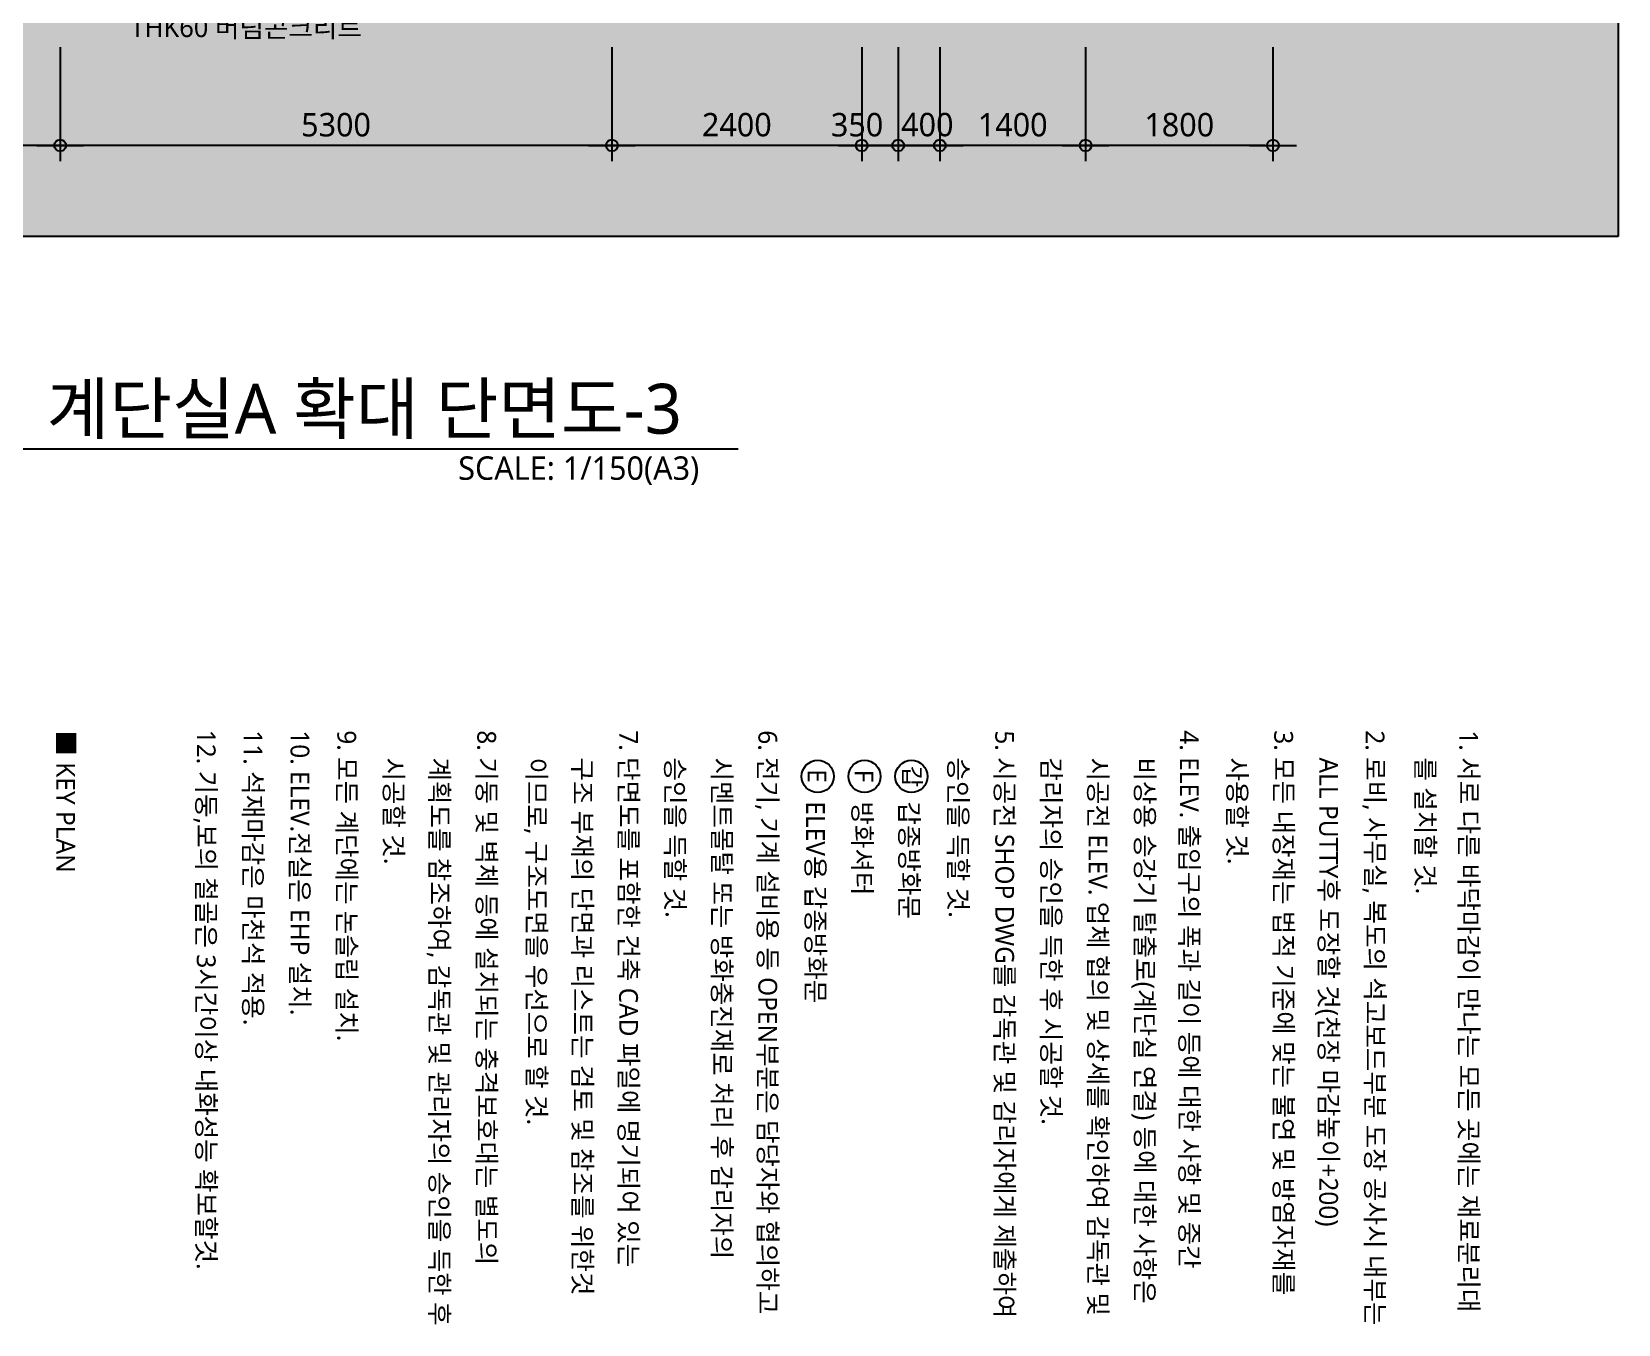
# Model space of a CAD drawing. Header units: millimetres. Extents: x -65167 to 413267, y -17142 to 66587.
# Drawn here: x 352129 to 367369, y 985 to 13406 of the extents above; entities that cross this region are included whole.
import ezdxf
from ezdxf.enums import TextEntityAlignment as Align

# ---------------------------------------------------------------- set-up
doc = ezdxf.new("R2010")
doc.units = ezdxf.units.MM
doc.header["$LTSCALE"] = 75
doc.header["$MEASUREMENT"] = 0
doc.header["$PDSIZE"] = -10
doc.layers.get('0').update_dxf_attribs({"linetype": 'CONTINUOUS'})
doc.layers.get('Defpoints').update_dxf_attribs({"color": 171, "linetype": 'CONTINUOUS'})
for name, color, linetype in [('ELE6', 8, 'CONTINUOUS'), ('HAT 254', 254, 'CONTINUOUS'), ('NDIM', 7, 'CONTINUOUS'), ('SYM', 7, 'CONTINUOUS'), ('TEXT', 3, 'CONTINUOUS'), ('TEXT(NOTE小)', 1, 'CONTINUOUS'), ('TEXT(노트)', 7, 'CONTINUOUS')]:
    doc.layers.add(name, color=color, linetype=linetype)
doc.styles.add('CGS', font='cgse', dxfattribs={"bigfont": 'cgs'})
doc.styles.add('나눔바른고딕', font='NanumBarunGothic.ttf')
doc.dimstyles.new('NDIM 1200', dxfattribs={"dimscale": 75, "dimtxt": 3, "dimasz": 1, "dimexe": 2, "dimexo": 2, "dimgap": 1, "dimtad": 1, "dimdec": 0, "dimdsep": 46, "dimtxsty": 'CGS', "dimblk": 'DOT0', "dimcen": 1, "dimdle": 8, "dimclrd": 256, "dimclre": 256, "dimclrt": 256, "dimadec": 0, "dimazin": 0, "dimtfac": 1, "dimtdec": 0, "dimtix": 1, "dimtmove": 2, "dimatfit": 3, "dimldrblk": 'DOT0', "dimfxl": 1, "dimtolj": 1, "dimtzin": 0, "dimlwd": -1, "dimlwe": -1, "dimarcsym": 0})

# ---------------------------------------------------------------- blocks, each defined once
blk = doc.blocks.new('갑종방화문표기')
at = {"layer": 'TEXT(NOTE小)'}
blk.add_circle((0, 0), 150, dxfattribs=at)
at = {"layer": 'TEXT(NOTE小)', "style": '나눔바른고딕'}
blk.add_text('갑', height=160, dxfattribs=at).set_placement((1, 7), align=Align.MIDDLE_CENTER)
blk = doc.blocks.new('A$C4BDA14EB')
at = {"layer": 'TEXT(NOTE小)'}
blk.add_circle((515, 572), 515, dxfattribs=at)
at = {"layer": 'TEXT(NOTE小)', "style": '나눔바른고딕'}
blk.add_text('F', height=600, dxfattribs=at).set_placement((502, 554), align=Align.MIDDLE_CENTER)
blk = doc.blocks.new('A$C0853663C')
at = {"layer": 'TEXT(NOTE小)'}
blk.add_circle((515, 573), 515, dxfattribs=at)
at = {"layer": 'TEXT(NOTE小)', "style": '나눔바른고딕'}
blk.add_text('E', height=600, dxfattribs=at).set_placement((502, 554), align=Align.MIDDLE_CENTER)
blk = doc.blocks.new('NOTE')
for name, p, xscale, yscale, zscale in [('갑종방화문표기', (575, -5646), 1.030731055544951, 1.030731055544951, 1.030731055544951), ('A$C4BDA14EB', (420, -6268), 0.3, 0.3, 0.3), ('A$C0853663C', (420, -6718), 0.3, 0.3, 0.3)]:
    blk.add_blockref(name, p, dxfattribs=dict(xscale=xscale, yscale=yscale, zscale=zscale))
at = {"layer": 'TEXT', "style": '나눔바른고딕'}
for s, p in [('1. 서로 다른 바닥마감이 만나는 모든 곳에는 재료분리대', (132, -292)), ('를 설치할 것.', (393, -709)), ('2. 로비, 사무실, 복도의 석고보드부분 도장 공사시 내부는', (132, -1192)), ('ALL PUTTY후 도장할 것(천장 마감높이+200)', (393, -1638)), ('3. 모든 내장재는 법적 기준에 맞는 불연 및 방염자재를', (132, -2070)), ('사용할 것.', (393, -2516)), ('4. ELEV. 출입구의 폭과 길이 등에 대한 사항 및 중간', (132, -2976)), ('비상용 승강기 탈출로(계단실 연결) 등에 대한 사항은', (393, -3403)), ('시공전 ELEV. 업체 협의 및 상세를 확인하여 감독관 및', (393, -3853)), ('감리자의 승인을 득한 후 시공할 것.', (393, -4303)), ('5. 시공전 SHOP DWG를 감독관 및 감리자에게 제출하여', (132, -4750)), ('승인을 득할 것.', (393, -5196)), ('갑종방화문', (815, -5667)), ('방화셔터', (815, -6117)), ('ELEV용 갑종방화문', (815, -6567)), ('6. 전기, 기계 설비용 등 OPEN부분은 담당자와 협의하고', (132, -7026)), ('시멘트몰탈 또는 방화충진재로 처리 후 감리자의', (393, -7466)), ('승인을 득할 것.', (393, -7916)), ('7. 단면도를 포함한 건축 CAD 파일에 명기되어 있는', (132, -8363)), ('구조 부재의 단면과 리스트는 검토 및 참조를 위한것', (393, -8806)), ('이므로, 구조도면을 우선으로 할 것.', (393, -9246)), ('8. 기둥 및 벽체 등에 설치되는 충격보호대는 별도의', (132, -9726)), ('계획도를 참조하여, 감독관 및 관리자의 승인을 득한 후', (393, -10179)), ('시공할 것.', (393, -10619)), ('9. 모든 계단에는 논슬립 설치.', (132, -11070)), ('10. ELEV.전실은 EHP 설치.', (132, -11520)), ('11. 석재마감은 마천석 적용.', (132, -11970))]:
    blk.add_text(s, height=180, dxfattribs=at).set_placement(p, align=Align.MIDDLE_LEFT)
blk = doc.blocks.new('DOT0')
blk.add_line((-3, 0), (3, 0))
at = {"color": 6}
blk.add_circle((0, 0), 0.75, dxfattribs=at)
blk = doc.blocks.new('*D1386')
at = {"layer": 'Defpoints', "color": 0, "ltscale": 0.4, "transparency": 16777216}
for p in [(349652, 13406), (352402, 13406), (349652, 12313)]:
    blk.add_point(p, dxfattribs=at)
at = {"layer": 'NDIM', "ltscale": 0.4, "transparency": 16777216}
for p, q in [((349652, 13256), (349652, 12163)), ((352402, 13256), (352402, 12163)), ((352327, 12313), (349727, 12313))]:
    blk.add_line(p, q, dxfattribs=at)
at = {"layer": 'NDIM', "ltscale": 0.4, "transparency": 16777216, "xscale": 75, "yscale": 75, "zscale": 75, "rotation": 180}
blk.add_blockref('DOT0', (349652, 12313), dxfattribs=at)
at = {"layer": 'NDIM', "ltscale": 0.4, "transparency": 16777216, "xscale": 75, "yscale": 75, "zscale": 75}
blk.add_blockref('DOT0', (352402, 12313), dxfattribs=at)
at = {"layer": 'NDIM', "ltscale": 0.4, "transparency": 16777216, "insert": (351027, 12511), "char_height": 225, "attachment_point": 5, "style": '나눔바른고딕'}
blk.add_mtext('\\A1;2750', dxfattribs=at)
blk = doc.blocks.new('*D1387')
at = {"layer": 'Defpoints', "color": 0, "ltscale": 0.4, "transparency": 16777216}
for p in [(352402, 13406), (357702, 13406), (352402, 12313)]:
    blk.add_point(p, dxfattribs=at)
at = {"layer": 'NDIM', "ltscale": 0.4, "transparency": 16777216}
for p, q in [((352402, 13256), (352402, 12163)), ((357702, 13256), (357702, 12163)), ((357627, 12313), (352477, 12313))]:
    blk.add_line(p, q, dxfattribs=at)
at = {"layer": 'NDIM', "ltscale": 0.4, "transparency": 16777216, "xscale": 75, "yscale": 75, "zscale": 75, "rotation": 180}
blk.add_blockref('DOT0', (352402, 12313), dxfattribs=at)
at = {"layer": 'NDIM', "ltscale": 0.4, "transparency": 16777216, "xscale": 75, "yscale": 75, "zscale": 75}
blk.add_blockref('DOT0', (357702, 12313), dxfattribs=at)
at = {"layer": 'NDIM', "ltscale": 0.4, "transparency": 16777216, "insert": (355052, 12511), "char_height": 225, "attachment_point": 5, "style": '나눔바른고딕'}
blk.add_mtext('\\A1;5300', dxfattribs=at)
blk = doc.blocks.new('*D1388')
at = {"layer": 'Defpoints', "color": 0, "ltscale": 0.4, "transparency": 16777216}
for p in [(357702, 13406), (360102, 13406), (357702, 12313)]:
    blk.add_point(p, dxfattribs=at)
at = {"layer": 'NDIM', "ltscale": 0.4, "transparency": 16777216}
for p, q in [((357702, 13256), (357702, 12163)), ((360102, 13256), (360102, 12163)), ((360027, 12313), (357777, 12313))]:
    blk.add_line(p, q, dxfattribs=at)
at = {"layer": 'NDIM', "ltscale": 0.4, "transparency": 16777216, "xscale": 75, "yscale": 75, "zscale": 75, "rotation": 180}
blk.add_blockref('DOT0', (357702, 12313), dxfattribs=at)
at = {"layer": 'NDIM', "ltscale": 0.4, "transparency": 16777216, "xscale": 75, "yscale": 75, "zscale": 75}
blk.add_blockref('DOT0', (360102, 12313), dxfattribs=at)
at = {"layer": 'NDIM', "ltscale": 0.4, "transparency": 16777216, "insert": (358902, 12511), "char_height": 225, "attachment_point": 5, "style": '나눔바른고딕'}
blk.add_mtext('\\A1;2400', dxfattribs=at)
blk = doc.blocks.new('*D1389')
at = {"layer": 'Defpoints', "color": 0, "ltscale": 0.4, "transparency": 16777216}
for p in [(360102, 13406), (360452, 13406), (360102, 12313)]:
    blk.add_point(p, dxfattribs=at)
at = {"layer": 'NDIM', "ltscale": 0.4, "transparency": 16777216}
for p, q in [((360102, 13256), (360102, 12163)), ((360452, 13256), (360452, 12163)), ((360377, 12313), (360177, 12313))]:
    blk.add_line(p, q, dxfattribs=at)
at = {"layer": 'NDIM', "ltscale": 0.4, "transparency": 16777216, "xscale": 75, "yscale": 75, "zscale": 75, "rotation": 180}
blk.add_blockref('DOT0', (360102, 12313), dxfattribs=at)
at = {"layer": 'NDIM', "ltscale": 0.4, "transparency": 16777216, "xscale": 75, "yscale": 75, "zscale": 75}
blk.add_blockref('DOT0', (360452, 12313), dxfattribs=at)
at = {"layer": 'NDIM', "ltscale": 0.4, "transparency": 16777216, "insert": (360057, 12511), "char_height": 225, "attachment_point": 5, "style": '나눔바른고딕'}
blk.add_mtext('\\A1;350', dxfattribs=at)
blk = doc.blocks.new('*D1390')
at = {"layer": 'Defpoints', "color": 0, "ltscale": 0.4, "transparency": 16777216}
for p in [(360452, 13406), (360852, 13406), (360452, 12313)]:
    blk.add_point(p, dxfattribs=at)
at = {"layer": 'NDIM', "ltscale": 0.4, "transparency": 16777216}
for p, q in [((360452, 13256), (360452, 12163)), ((360852, 13256), (360852, 12163)), ((360777, 12313), (360527, 12313))]:
    blk.add_line(p, q, dxfattribs=at)
at = {"layer": 'NDIM', "ltscale": 0.4, "transparency": 16777216, "xscale": 75, "yscale": 75, "zscale": 75, "rotation": 180}
blk.add_blockref('DOT0', (360452, 12313), dxfattribs=at)
at = {"layer": 'NDIM', "ltscale": 0.4, "transparency": 16777216, "xscale": 75, "yscale": 75, "zscale": 75}
blk.add_blockref('DOT0', (360852, 12313), dxfattribs=at)
at = {"layer": 'NDIM', "ltscale": 0.4, "transparency": 16777216, "insert": (360732, 12512), "char_height": 225, "attachment_point": 5, "style": '나눔바른고딕'}
blk.add_mtext('\\A1;400', dxfattribs=at)
blk = doc.blocks.new('*D1391')
at = {"layer": 'Defpoints', "color": 0, "ltscale": 0.4, "transparency": 16777216}
for p in [(360852, 13406), (362252, 13406), (360852, 12313)]:
    blk.add_point(p, dxfattribs=at)
at = {"layer": 'NDIM', "ltscale": 0.4, "transparency": 16777216}
for p, q in [((360852, 13256), (360852, 12163)), ((362252, 13256), (362252, 12163)), ((362177, 12313), (360927, 12313))]:
    blk.add_line(p, q, dxfattribs=at)
at = {"layer": 'NDIM', "ltscale": 0.4, "transparency": 16777216, "xscale": 75, "yscale": 75, "zscale": 75, "rotation": 180}
blk.add_blockref('DOT0', (360852, 12313), dxfattribs=at)
at = {"layer": 'NDIM', "ltscale": 0.4, "transparency": 16777216, "xscale": 75, "yscale": 75, "zscale": 75}
blk.add_blockref('DOT0', (362252, 12313), dxfattribs=at)
at = {"layer": 'NDIM', "ltscale": 0.4, "transparency": 16777216, "insert": (361552, 12511), "char_height": 225, "attachment_point": 5, "style": '나눔바른고딕'}
blk.add_mtext('\\A1;1400', dxfattribs=at)
blk = doc.blocks.new('weee')
at = {"layer": 'TEXT', "style": '나눔바른고딕'}
blk.add_text('■ KEY PLAN', height=180, dxfattribs=at).set_placement((-6693, 49846), align=Align.MIDDLE_LEFT)
blk = doc.blocks.new('*D1541')
at = {"layer": 'Defpoints', "color": 0, "ltscale": 0.4, "transparency": 16777216}
for p in [(362252, 13406), (364052, 13406), (362252, 12313)]:
    blk.add_point(p, dxfattribs=at)
at = {"layer": 'NDIM', "ltscale": 0.4, "transparency": 16777216}
for p, q in [((362252, 13256), (362252, 12163)), ((364052, 13256), (364052, 12163)), ((363977, 12313), (362327, 12313))]:
    blk.add_line(p, q, dxfattribs=at)
at = {"layer": 'NDIM', "ltscale": 0.4, "transparency": 16777216, "xscale": 75, "yscale": 75, "zscale": 75, "rotation": 180}
blk.add_blockref('DOT0', (362252, 12313), dxfattribs=at)
at = {"layer": 'NDIM', "ltscale": 0.4, "transparency": 16777216, "xscale": 75, "yscale": 75, "zscale": 75}
blk.add_blockref('DOT0', (364052, 12313), dxfattribs=at)
at = {"layer": 'NDIM', "ltscale": 0.4, "transparency": 16777216, "insert": (363152, 12511), "char_height": 225, "attachment_point": 5, "style": '나눔바른고딕'}
blk.add_mtext('\\A1;1800', dxfattribs=at)

msp = doc.modelspace()

# ---------------------------------------------------------------- hatches: boundary and pattern name
at = {"layer": 'HAT 254', "ltscale": 1000}
h = msp.add_hatch(color=256, dxfattribs=at)
h.dxf.hatch_style = 1
h.paths.add_polyline_path([(367369.2, 27921.9), (364487.3, 27921.9), (364487.3, 27046.7), (364487.3, 15531.7), (364512.3, 15531.7), (362252.3, 15531.7), (362252.3, 14211.7), (362312.3, 14211.7), (362312.3, 14151.7), (347792.3, 14151.7), (347792.3, 14211.7), (347816.7, 16701.7), (343599.1, 16701.7), (343599.1, 11439.6), (367369.2, 11439.6)])

# ---------------------------------------------------------------- linework, layer by layer
at = {"layer": 'Defpoints', "ltscale": 1000}
for p, q in [((367369.2, 28211.7), (367369.2, 11439.6)), ((367369.2, 11439.6), (343599.1, 11439.6))]:
    msp.add_line(p, q, dxfattribs=at)
at = {"layer": 'SYM'}
msp.add_line((350546.9, 9397.8), (358913.9, 9397.8), dxfattribs=at)

# ---------------------------------------------------------------- block references
at = {"rotation": 270}
msp.add_blockref('weee', (302609.4, 0), dxfattribs=at)
at = {"layer": 'ELE6', "rotation": 270}
msp.add_blockref('NOTE', (366225, 6825), dxfattribs=at)

# ---------------------------------------------------------------- texts
at = {"layer": 'TEXT', "style": '나눔바른고딕'}
msp.add_text('계단실A 확대 단면도-3', height=480, dxfattribs=at).set_placement((352272.4, 9783.3), align=Align.MIDDLE_LEFT)
msp.add_text('SCALE: 1/150(A3)', height=225, dxfattribs=at).set_placement((358540.8, 9325.1), align=Align.TOP_RIGHT)
msp.add_text('12. 기둥,보의 철골은 3시간이상 내화성능 확보할것.', height=180, rotation=270, dxfattribs=at).set_placement((353805.1, 6698.1), align=Align.MIDDLE_LEFT)
at = {"layer": 'TEXT(노트)', "style": '나눔바른고딕'}
msp.add_text('THK60 버림콘크리트', height=187.5, dxfattribs=at).set_placement((353078.1, 13448), align=Align.MIDDLE_LEFT)

# ---------------------------------------------------------------- dimensions: what is measured, and where the dimension line sits
at = {"layer": 'NDIM', "ltscale": 0.4}
for base, p1, p2, picture, middle in [((349652.3, 12313.4), (352402.3, 13405.9), (349652.3, 13405.9), '*D1386', (351027.3, 12510.5)), ((352402.3, 12313.4), (357702.3, 13405.9), (352402.3, 13405.9), '*D1387', (355052.3, 12510.7)), ((357702.3, 12313.4), (360102.3, 13405.9), (357702.3, 13405.9), '*D1388', (358902.3, 12510.5)), ((360852.3, 12313.4), (362252.3, 13405.9), (360852.3, 13405.9), '*D1391', (361552.3, 12510.5)), ((362252.3, 12313.4), (364052.3, 13405.9), (362252.3, 13405.9), '*D1541', (363152.3, 12510.5))]:
    dim = msp.add_linear_dim(base=base, p1=p1, p2=p2, angle=180, dimstyle='NDIM 1200', override={"dimtxsty": '나눔바른고딕'}, dxfattribs=at)
    dim.commit()
    dim.dimension.update_dxf_attribs({"geometry": picture, "text_midpoint": middle})
for base, p1, p2, picture, middle in [((360102.3, 12313.4), (360452.3, 13405.9), (360102.3, 13405.9), '*D1389', (360056.9, 12511.5)), ((360452.3, 12313.4), (360852.3, 13405.9), (360452.3, 13405.9), '*D1390', (360732.5, 12511.6))]:
    dim = msp.add_linear_dim(base=base, p1=p1, p2=p2, angle=180, dimstyle='NDIM 1200', override={"dimtxsty": '나눔바른고딕'}, dxfattribs=at)
    dim.commit()
    dim.dimension.update_dxf_attribs({"geometry": picture, "text_midpoint": middle, "dimtype": 160})

doc.saveas('drawing.dxf')
